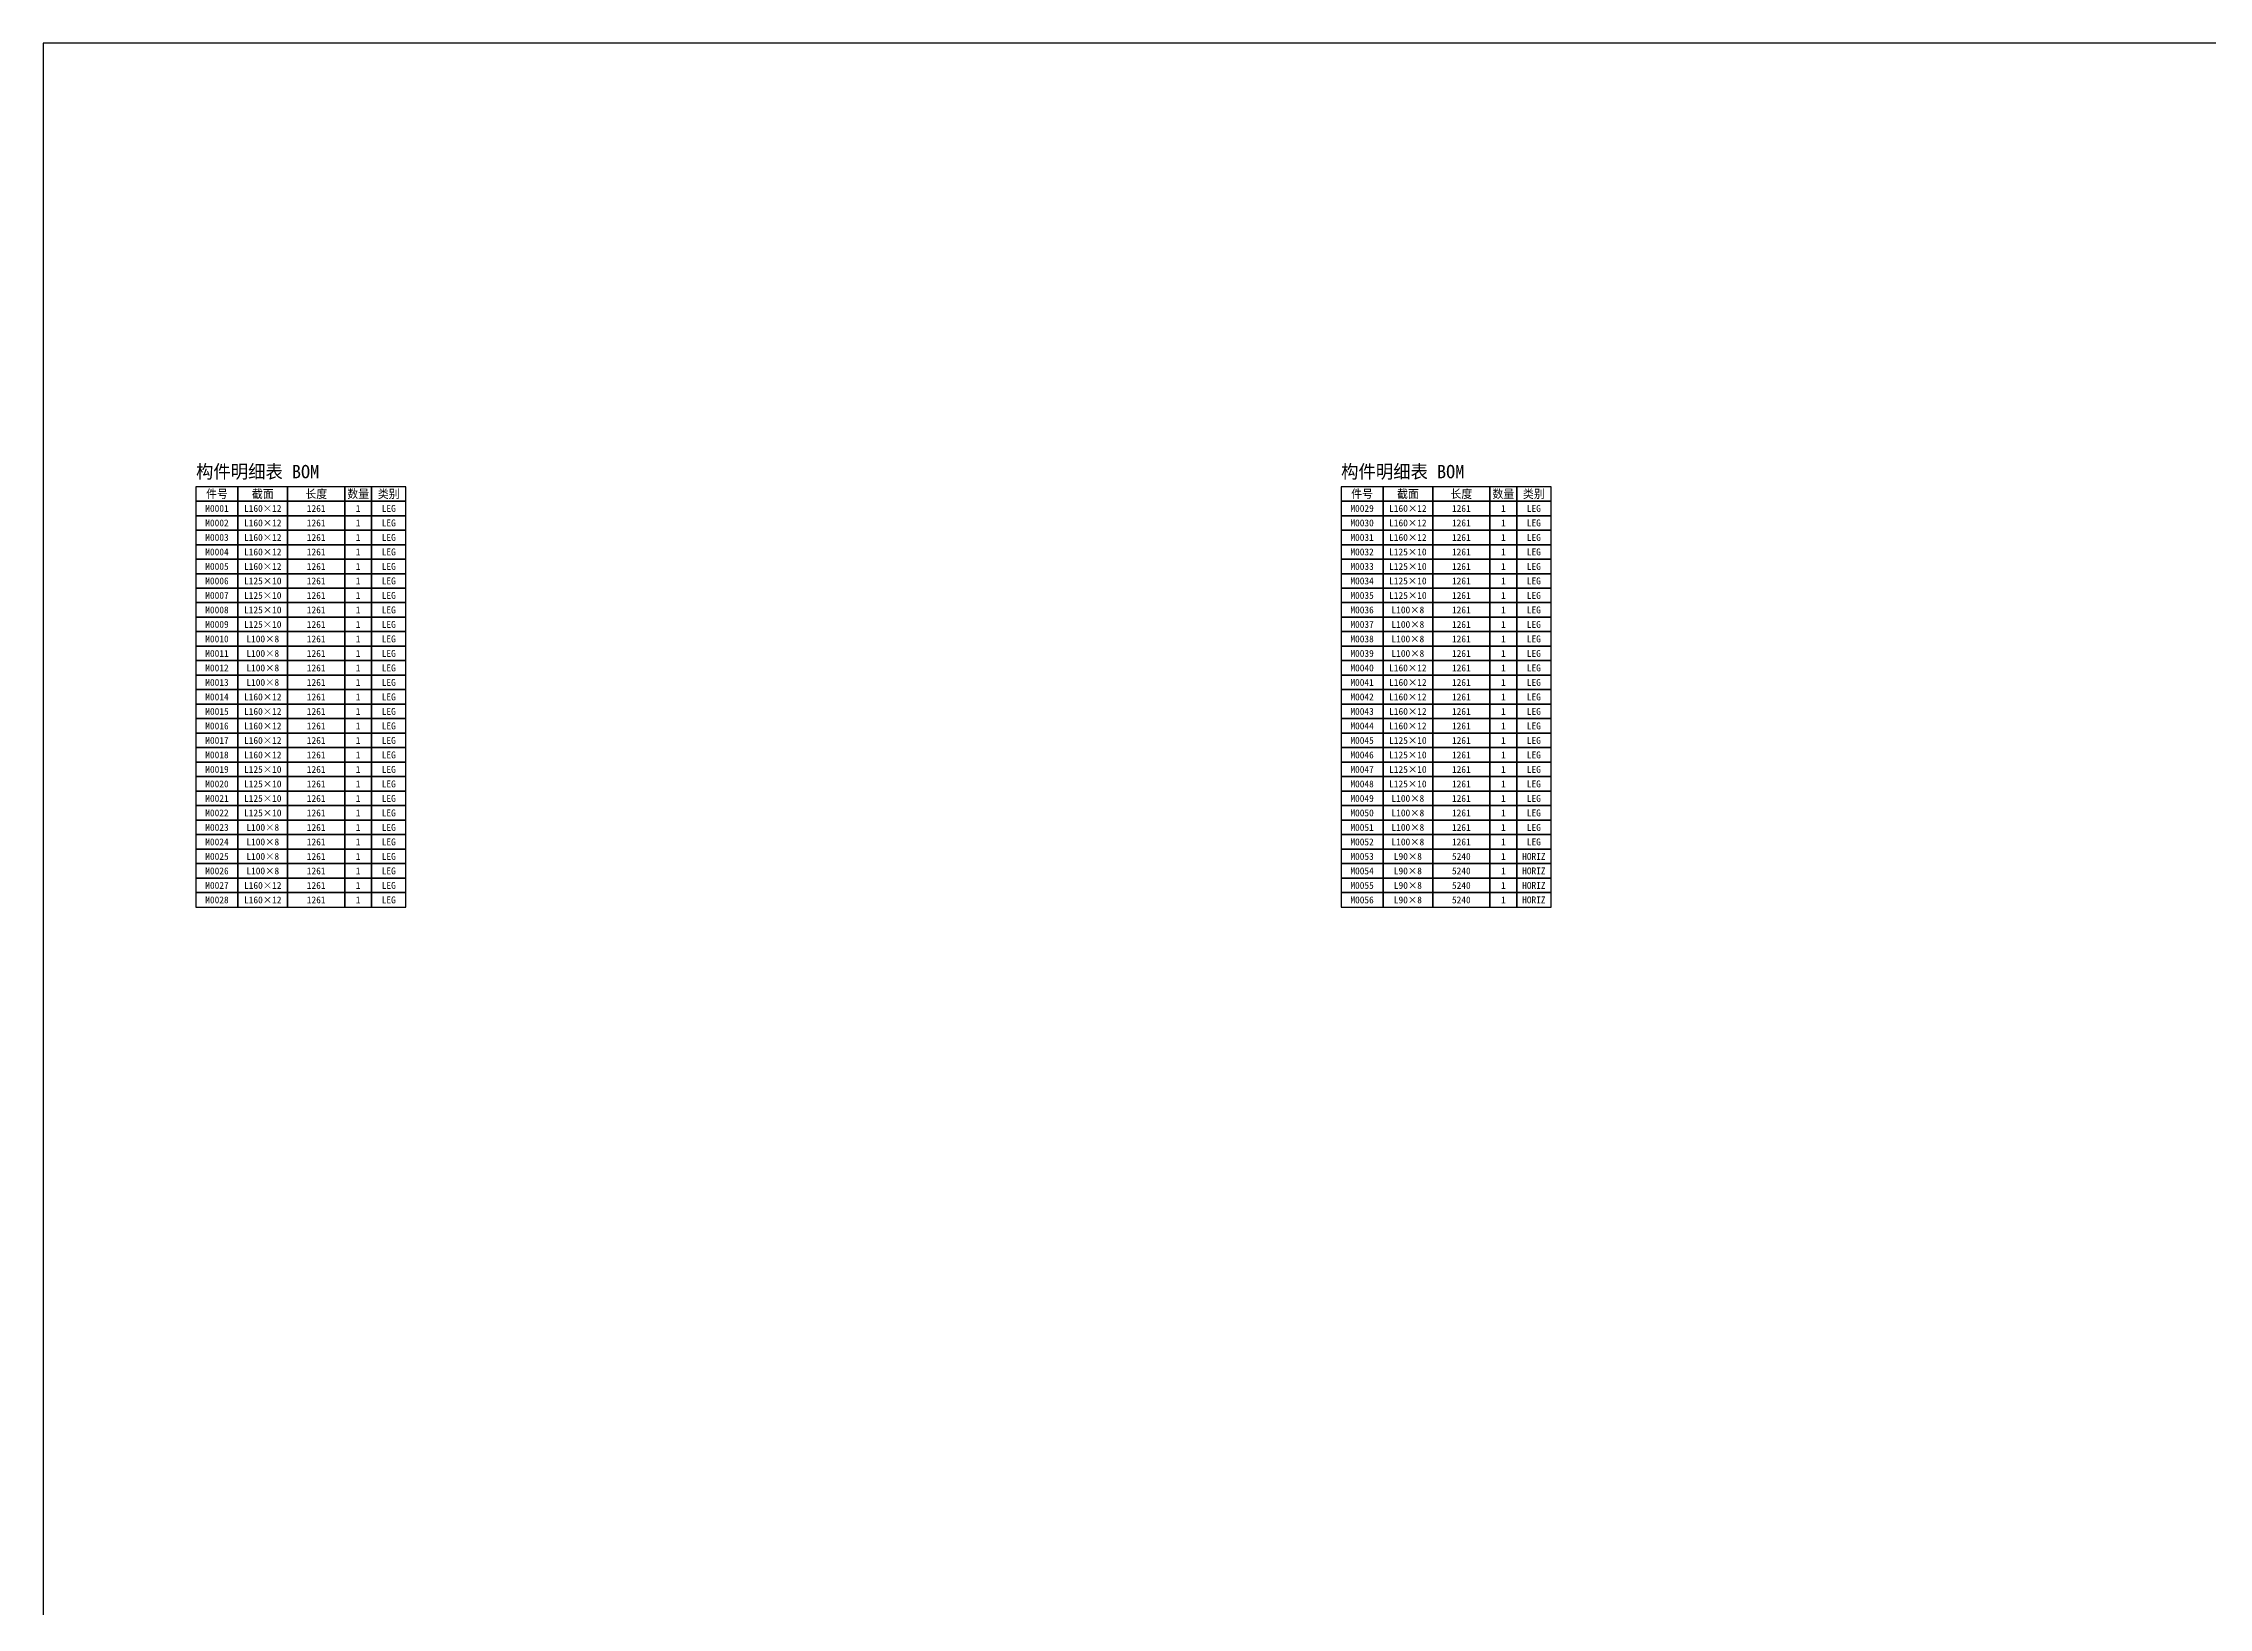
# Model space of a CAD drawing. Header units: millimetres. Extents: x -540 to 118000, y 2000 to 84000.
# Drawn here: x 2000 to 58730, y 43000 to 84000 of the extents above; entities that cross this region are included whole.
import ezdxf
from ezdxf.enums import TextEntityAlignment as Align

# ---------------------------------------------------------------- set-up
doc = ezdxf.new("R2010")
doc.units = ezdxf.units.MM
doc.layers.add('BOM', color=4, linetype='Continuous')
doc.layers.add('FRAME', color=7, linetype='Continuous')

msp = doc.modelspace()

# ---------------------------------------------------------------- linework, layer by layer
at = {"layer": 'BOM'}
for points in [[(6000, 72000), (7100, 72000), (7100, 72380), (6000, 72380)], [(7100, 72000), (8400, 72000), (8400, 72380), (7100, 72380)], [(8400, 72000), (9900, 72000), (9900, 72380), (8400, 72380)], [(9900, 72000), (10600, 72000), (10600, 72380), (9900, 72380)], [(10600, 72000), (11500, 72000), (11500, 72380), (10600, 72380)], [(36000, 72000), (37100, 72000), (37100, 72380), (36000, 72380)], [(37100, 72000), (38400, 72000), (38400, 72380), (37100, 72380)], [(38400, 72000), (39900, 72000), (39900, 72380), (38400, 72380)], [(39900, 72000), (40600, 72000), (40600, 72380), (39900, 72380)], [(40600, 72000), (41500, 72000), (41500, 72380), (40600, 72380)], [(6000, 71620), (7100, 71620), (7100, 72000), (6000, 72000)], [(6000, 71240), (7100, 71240), (7100, 71620), (6000, 71620)], [(7100, 71620), (8400, 71620), (8400, 72000), (7100, 72000)], [(7100, 71240), (8400, 71240), (8400, 71620), (7100, 71620)], [(8400, 71620), (9900, 71620), (9900, 72000), (8400, 72000)], [(8400, 71240), (9900, 71240), (9900, 71620), (8400, 71620)], [(9900, 71620), (10600, 71620), (10600, 72000), (9900, 72000)], [(9900, 71240), (10600, 71240), (10600, 71620), (9900, 71620)], [(10600, 71620), (11500, 71620), (11500, 72000), (10600, 72000)], [(10600, 71240), (11500, 71240), (11500, 71620), (10600, 71620)], [(36000, 71620), (37100, 71620), (37100, 72000), (36000, 72000)], [(36000, 71240), (37100, 71240), (37100, 71620), (36000, 71620)], [(37100, 71620), (38400, 71620), (38400, 72000), (37100, 72000)], [(37100, 71240), (38400, 71240), (38400, 71620), (37100, 71620)], [(38400, 71620), (39900, 71620), (39900, 72000), (38400, 72000)], [(38400, 71240), (39900, 71240), (39900, 71620), (38400, 71620)], [(39900, 71620), (40600, 71620), (40600, 72000), (39900, 72000)], [(39900, 71240), (40600, 71240), (40600, 71620), (39900, 71620)], [(40600, 71620), (41500, 71620), (41500, 72000), (40600, 72000)], [(40600, 71240), (41500, 71240), (41500, 71620), (40600, 71620)], [(6000, 70860), (7100, 70860), (7100, 71240), (6000, 71240)], [(7100, 70860), (8400, 70860), (8400, 71240), (7100, 71240)], [(8400, 70860), (9900, 70860), (9900, 71240), (8400, 71240)], [(9900, 70860), (10600, 70860), (10600, 71240), (9900, 71240)], [(10600, 70860), (11500, 70860), (11500, 71240), (10600, 71240)], [(36000, 70860), (37100, 70860), (37100, 71240), (36000, 71240)], [(37100, 70860), (38400, 70860), (38400, 71240), (37100, 71240)], [(38400, 70860), (39900, 70860), (39900, 71240), (38400, 71240)], [(39900, 70860), (40600, 70860), (40600, 71240), (39900, 71240)], [(40600, 70860), (41500, 70860), (41500, 71240), (40600, 71240)], [(6000, 70480), (7100, 70480), (7100, 70860), (6000, 70860)], [(6000, 70100), (7100, 70100), (7100, 70480), (6000, 70480)], [(7100, 70480), (8400, 70480), (8400, 70860), (7100, 70860)], [(7100, 70100), (8400, 70100), (8400, 70480), (7100, 70480)], [(8400, 70480), (9900, 70480), (9900, 70860), (8400, 70860)], [(8400, 70100), (9900, 70100), (9900, 70480), (8400, 70480)], [(9900, 70480), (10600, 70480), (10600, 70860), (9900, 70860)], [(9900, 70100), (10600, 70100), (10600, 70480), (9900, 70480)], [(10600, 70480), (11500, 70480), (11500, 70860), (10600, 70860)], [(10600, 70100), (11500, 70100), (11500, 70480), (10600, 70480)], [(36000, 70480), (37100, 70480), (37100, 70860), (36000, 70860)], [(36000, 70100), (37100, 70100), (37100, 70480), (36000, 70480)], [(37100, 70480), (38400, 70480), (38400, 70860), (37100, 70860)], [(37100, 70100), (38400, 70100), (38400, 70480), (37100, 70480)], [(38400, 70480), (39900, 70480), (39900, 70860), (38400, 70860)], [(38400, 70100), (39900, 70100), (39900, 70480), (38400, 70480)], [(39900, 70480), (40600, 70480), (40600, 70860), (39900, 70860)], [(39900, 70100), (40600, 70100), (40600, 70480), (39900, 70480)], [(40600, 70480), (41500, 70480), (41500, 70860), (40600, 70860)], [(40600, 70100), (41500, 70100), (41500, 70480), (40600, 70480)], [(6000, 69720), (7100, 69720), (7100, 70100), (6000, 70100)], [(7100, 69720), (8400, 69720), (8400, 70100), (7100, 70100)], [(8400, 69720), (9900, 69720), (9900, 70100), (8400, 70100)], [(9900, 69720), (10600, 69720), (10600, 70100), (9900, 70100)], [(10600, 69720), (11500, 69720), (11500, 70100), (10600, 70100)], [(36000, 69720), (37100, 69720), (37100, 70100), (36000, 70100)], [(37100, 69720), (38400, 69720), (38400, 70100), (37100, 70100)], [(38400, 69720), (39900, 69720), (39900, 70100), (38400, 70100)], [(39900, 69720), (40600, 69720), (40600, 70100), (39900, 70100)], [(40600, 69720), (41500, 69720), (41500, 70100), (40600, 70100)], [(6000, 69340), (7100, 69340), (7100, 69720), (6000, 69720)], [(6000, 68960), (7100, 68960), (7100, 69340), (6000, 69340)], [(7100, 69340), (8400, 69340), (8400, 69720), (7100, 69720)], [(7100, 68960), (8400, 68960), (8400, 69340), (7100, 69340)], [(8400, 69340), (9900, 69340), (9900, 69720), (8400, 69720)], [(8400, 68960), (9900, 68960), (9900, 69340), (8400, 69340)], [(9900, 69340), (10600, 69340), (10600, 69720), (9900, 69720)], [(9900, 68960), (10600, 68960), (10600, 69340), (9900, 69340)], [(10600, 69340), (11500, 69340), (11500, 69720), (10600, 69720)], [(10600, 68960), (11500, 68960), (11500, 69340), (10600, 69340)], [(36000, 69340), (37100, 69340), (37100, 69720), (36000, 69720)], [(36000, 68960), (37100, 68960), (37100, 69340), (36000, 69340)], [(37100, 69340), (38400, 69340), (38400, 69720), (37100, 69720)], [(37100, 68960), (38400, 68960), (38400, 69340), (37100, 69340)], [(38400, 69340), (39900, 69340), (39900, 69720), (38400, 69720)], [(38400, 68960), (39900, 68960), (39900, 69340), (38400, 69340)], [(39900, 69340), (40600, 69340), (40600, 69720), (39900, 69720)], [(39900, 68960), (40600, 68960), (40600, 69340), (39900, 69340)], [(40600, 69340), (41500, 69340), (41500, 69720), (40600, 69720)], [(40600, 68960), (41500, 68960), (41500, 69340), (40600, 69340)], [(6000, 68580), (7100, 68580), (7100, 68960), (6000, 68960)], [(7100, 68580), (8400, 68580), (8400, 68960), (7100, 68960)], [(8400, 68580), (9900, 68580), (9900, 68960), (8400, 68960)], [(9900, 68580), (10600, 68580), (10600, 68960), (9900, 68960)], [(10600, 68580), (11500, 68580), (11500, 68960), (10600, 68960)], [(36000, 68580), (37100, 68580), (37100, 68960), (36000, 68960)], [(37100, 68580), (38400, 68580), (38400, 68960), (37100, 68960)], [(38400, 68580), (39900, 68580), (39900, 68960), (38400, 68960)], [(39900, 68580), (40600, 68580), (40600, 68960), (39900, 68960)], [(40600, 68580), (41500, 68580), (41500, 68960), (40600, 68960)], [(6000, 68200), (7100, 68200), (7100, 68580), (6000, 68580)], [(6000, 67820), (7100, 67820), (7100, 68200), (6000, 68200)], [(7100, 68200), (8400, 68200), (8400, 68580), (7100, 68580)], [(7100, 67820), (8400, 67820), (8400, 68200), (7100, 68200)], [(8400, 68200), (9900, 68200), (9900, 68580), (8400, 68580)], [(8400, 67820), (9900, 67820), (9900, 68200), (8400, 68200)], [(9900, 68200), (10600, 68200), (10600, 68580), (9900, 68580)], [(9900, 67820), (10600, 67820), (10600, 68200), (9900, 68200)], [(10600, 68200), (11500, 68200), (11500, 68580), (10600, 68580)], [(10600, 67820), (11500, 67820), (11500, 68200), (10600, 68200)], [(36000, 68200), (37100, 68200), (37100, 68580), (36000, 68580)], [(36000, 67820), (37100, 67820), (37100, 68200), (36000, 68200)], [(37100, 68200), (38400, 68200), (38400, 68580), (37100, 68580)], [(37100, 67820), (38400, 67820), (38400, 68200), (37100, 68200)], [(38400, 68200), (39900, 68200), (39900, 68580), (38400, 68580)], [(38400, 67820), (39900, 67820), (39900, 68200), (38400, 68200)], [(39900, 68200), (40600, 68200), (40600, 68580), (39900, 68580)], [(39900, 67820), (40600, 67820), (40600, 68200), (39900, 68200)], [(40600, 68200), (41500, 68200), (41500, 68580), (40600, 68580)], [(40600, 67820), (41500, 67820), (41500, 68200), (40600, 68200)], [(6000, 67440), (7100, 67440), (7100, 67820), (6000, 67820)], [(7100, 67440), (8400, 67440), (8400, 67820), (7100, 67820)], [(8400, 67440), (9900, 67440), (9900, 67820), (8400, 67820)], [(9900, 67440), (10600, 67440), (10600, 67820), (9900, 67820)], [(10600, 67440), (11500, 67440), (11500, 67820), (10600, 67820)], [(36000, 67440), (37100, 67440), (37100, 67820), (36000, 67820)], [(37100, 67440), (38400, 67440), (38400, 67820), (37100, 67820)], [(38400, 67440), (39900, 67440), (39900, 67820), (38400, 67820)], [(39900, 67440), (40600, 67440), (40600, 67820), (39900, 67820)], [(40600, 67440), (41500, 67440), (41500, 67820), (40600, 67820)], [(6000, 67060), (7100, 67060), (7100, 67440), (6000, 67440)], [(6000, 66680), (7100, 66680), (7100, 67060), (6000, 67060)], [(7100, 67060), (8400, 67060), (8400, 67440), (7100, 67440)], [(7100, 66680), (8400, 66680), (8400, 67060), (7100, 67060)], [(8400, 67060), (9900, 67060), (9900, 67440), (8400, 67440)], [(8400, 66680), (9900, 66680), (9900, 67060), (8400, 67060)], [(9900, 67060), (10600, 67060), (10600, 67440), (9900, 67440)], [(9900, 66680), (10600, 66680), (10600, 67060), (9900, 67060)], [(10600, 67060), (11500, 67060), (11500, 67440), (10600, 67440)], [(10600, 66680), (11500, 66680), (11500, 67060), (10600, 67060)], [(36000, 67060), (37100, 67060), (37100, 67440), (36000, 67440)], [(36000, 66680), (37100, 66680), (37100, 67060), (36000, 67060)], [(37100, 67060), (38400, 67060), (38400, 67440), (37100, 67440)], [(37100, 66680), (38400, 66680), (38400, 67060), (37100, 67060)], [(38400, 67060), (39900, 67060), (39900, 67440), (38400, 67440)], [(38400, 66680), (39900, 66680), (39900, 67060), (38400, 67060)], [(39900, 67060), (40600, 67060), (40600, 67440), (39900, 67440)], [(39900, 66680), (40600, 66680), (40600, 67060), (39900, 67060)], [(40600, 67060), (41500, 67060), (41500, 67440), (40600, 67440)], [(40600, 66680), (41500, 66680), (41500, 67060), (40600, 67060)], [(6000, 66300), (7100, 66300), (7100, 66680), (6000, 66680)], [(7100, 66300), (8400, 66300), (8400, 66680), (7100, 66680)], [(8400, 66300), (9900, 66300), (9900, 66680), (8400, 66680)], [(9900, 66300), (10600, 66300), (10600, 66680), (9900, 66680)], [(10600, 66300), (11500, 66300), (11500, 66680), (10600, 66680)], [(36000, 66300), (37100, 66300), (37100, 66680), (36000, 66680)], [(37100, 66300), (38400, 66300), (38400, 66680), (37100, 66680)], [(38400, 66300), (39900, 66300), (39900, 66680), (38400, 66680)], [(39900, 66300), (40600, 66300), (40600, 66680), (39900, 66680)], [(40600, 66300), (41500, 66300), (41500, 66680), (40600, 66680)], [(6000, 65920), (7100, 65920), (7100, 66300), (6000, 66300)], [(6000, 65540), (7100, 65540), (7100, 65920), (6000, 65920)], [(7100, 65920), (8400, 65920), (8400, 66300), (7100, 66300)], [(7100, 65540), (8400, 65540), (8400, 65920), (7100, 65920)], [(8400, 65920), (9900, 65920), (9900, 66300), (8400, 66300)], [(8400, 65540), (9900, 65540), (9900, 65920), (8400, 65920)], [(9900, 65920), (10600, 65920), (10600, 66300), (9900, 66300)], [(9900, 65540), (10600, 65540), (10600, 65920), (9900, 65920)], [(10600, 65920), (11500, 65920), (11500, 66300), (10600, 66300)], [(10600, 65540), (11500, 65540), (11500, 65920), (10600, 65920)], [(36000, 65920), (37100, 65920), (37100, 66300), (36000, 66300)], [(36000, 65540), (37100, 65540), (37100, 65920), (36000, 65920)], [(37100, 65920), (38400, 65920), (38400, 66300), (37100, 66300)], [(37100, 65540), (38400, 65540), (38400, 65920), (37100, 65920)], [(38400, 65920), (39900, 65920), (39900, 66300), (38400, 66300)], [(38400, 65540), (39900, 65540), (39900, 65920), (38400, 65920)], [(39900, 65920), (40600, 65920), (40600, 66300), (39900, 66300)], [(39900, 65540), (40600, 65540), (40600, 65920), (39900, 65920)], [(40600, 65920), (41500, 65920), (41500, 66300), (40600, 66300)], [(40600, 65540), (41500, 65540), (41500, 65920), (40600, 65920)], [(6000, 65160), (7100, 65160), (7100, 65540), (6000, 65540)], [(7100, 65160), (8400, 65160), (8400, 65540), (7100, 65540)], [(8400, 65160), (9900, 65160), (9900, 65540), (8400, 65540)], [(9900, 65160), (10600, 65160), (10600, 65540), (9900, 65540)], [(10600, 65160), (11500, 65160), (11500, 65540), (10600, 65540)], [(36000, 65160), (37100, 65160), (37100, 65540), (36000, 65540)], [(37100, 65160), (38400, 65160), (38400, 65540), (37100, 65540)], [(38400, 65160), (39900, 65160), (39900, 65540), (38400, 65540)], [(39900, 65160), (40600, 65160), (40600, 65540), (39900, 65540)], [(40600, 65160), (41500, 65160), (41500, 65540), (40600, 65540)], [(6000, 64780), (7100, 64780), (7100, 65160), (6000, 65160)], [(6000, 64400), (7100, 64400), (7100, 64780), (6000, 64780)], [(7100, 64780), (8400, 64780), (8400, 65160), (7100, 65160)], [(7100, 64400), (8400, 64400), (8400, 64780), (7100, 64780)], [(8400, 64780), (9900, 64780), (9900, 65160), (8400, 65160)], [(8400, 64400), (9900, 64400), (9900, 64780), (8400, 64780)], [(9900, 64780), (10600, 64780), (10600, 65160), (9900, 65160)], [(9900, 64400), (10600, 64400), (10600, 64780), (9900, 64780)], [(10600, 64780), (11500, 64780), (11500, 65160), (10600, 65160)], [(10600, 64400), (11500, 64400), (11500, 64780), (10600, 64780)], [(36000, 64780), (37100, 64780), (37100, 65160), (36000, 65160)], [(36000, 64400), (37100, 64400), (37100, 64780), (36000, 64780)], [(37100, 64780), (38400, 64780), (38400, 65160), (37100, 65160)], [(37100, 64400), (38400, 64400), (38400, 64780), (37100, 64780)], [(38400, 64780), (39900, 64780), (39900, 65160), (38400, 65160)], [(38400, 64400), (39900, 64400), (39900, 64780), (38400, 64780)], [(39900, 64780), (40600, 64780), (40600, 65160), (39900, 65160)], [(39900, 64400), (40600, 64400), (40600, 64780), (39900, 64780)], [(40600, 64780), (41500, 64780), (41500, 65160), (40600, 65160)], [(40600, 64400), (41500, 64400), (41500, 64780), (40600, 64780)], [(6000, 64020), (7100, 64020), (7100, 64400), (6000, 64400)], [(7100, 64020), (8400, 64020), (8400, 64400), (7100, 64400)], [(8400, 64020), (9900, 64020), (9900, 64400), (8400, 64400)], [(9900, 64020), (10600, 64020), (10600, 64400), (9900, 64400)], [(10600, 64020), (11500, 64020), (11500, 64400), (10600, 64400)], [(36000, 64020), (37100, 64020), (37100, 64400), (36000, 64400)], [(37100, 64020), (38400, 64020), (38400, 64400), (37100, 64400)], [(38400, 64020), (39900, 64020), (39900, 64400), (38400, 64400)], [(39900, 64020), (40600, 64020), (40600, 64400), (39900, 64400)], [(40600, 64020), (41500, 64020), (41500, 64400), (40600, 64400)], [(6000, 63640), (7100, 63640), (7100, 64020), (6000, 64020)], [(6000, 63260), (7100, 63260), (7100, 63640), (6000, 63640)], [(7100, 63640), (8400, 63640), (8400, 64020), (7100, 64020)], [(7100, 63260), (8400, 63260), (8400, 63640), (7100, 63640)], [(8400, 63640), (9900, 63640), (9900, 64020), (8400, 64020)], [(8400, 63260), (9900, 63260), (9900, 63640), (8400, 63640)], [(9900, 63640), (10600, 63640), (10600, 64020), (9900, 64020)], [(9900, 63260), (10600, 63260), (10600, 63640), (9900, 63640)], [(10600, 63640), (11500, 63640), (11500, 64020), (10600, 64020)], [(10600, 63260), (11500, 63260), (11500, 63640), (10600, 63640)], [(36000, 63640), (37100, 63640), (37100, 64020), (36000, 64020)], [(36000, 63260), (37100, 63260), (37100, 63640), (36000, 63640)], [(37100, 63640), (38400, 63640), (38400, 64020), (37100, 64020)], [(37100, 63260), (38400, 63260), (38400, 63640), (37100, 63640)], [(38400, 63640), (39900, 63640), (39900, 64020), (38400, 64020)], [(38400, 63260), (39900, 63260), (39900, 63640), (38400, 63640)], [(39900, 63640), (40600, 63640), (40600, 64020), (39900, 64020)], [(39900, 63260), (40600, 63260), (40600, 63640), (39900, 63640)], [(40600, 63640), (41500, 63640), (41500, 64020), (40600, 64020)], [(40600, 63260), (41500, 63260), (41500, 63640), (40600, 63640)], [(6000, 62880), (7100, 62880), (7100, 63260), (6000, 63260)], [(7100, 62880), (8400, 62880), (8400, 63260), (7100, 63260)], [(8400, 62880), (9900, 62880), (9900, 63260), (8400, 63260)], [(9900, 62880), (10600, 62880), (10600, 63260), (9900, 63260)], [(10600, 62880), (11500, 62880), (11500, 63260), (10600, 63260)], [(36000, 62880), (37100, 62880), (37100, 63260), (36000, 63260)], [(37100, 62880), (38400, 62880), (38400, 63260), (37100, 63260)], [(38400, 62880), (39900, 62880), (39900, 63260), (38400, 63260)], [(39900, 62880), (40600, 62880), (40600, 63260), (39900, 63260)], [(40600, 62880), (41500, 62880), (41500, 63260), (40600, 63260)], [(6000, 62500), (7100, 62500), (7100, 62880), (6000, 62880)], [(6000, 62120), (7100, 62120), (7100, 62500), (6000, 62500)], [(7100, 62500), (8400, 62500), (8400, 62880), (7100, 62880)], [(7100, 62120), (8400, 62120), (8400, 62500), (7100, 62500)], [(8400, 62500), (9900, 62500), (9900, 62880), (8400, 62880)], [(8400, 62120), (9900, 62120), (9900, 62500), (8400, 62500)], [(9900, 62500), (10600, 62500), (10600, 62880), (9900, 62880)], [(9900, 62120), (10600, 62120), (10600, 62500), (9900, 62500)], [(10600, 62500), (11500, 62500), (11500, 62880), (10600, 62880)], [(10600, 62120), (11500, 62120), (11500, 62500), (10600, 62500)], [(36000, 62500), (37100, 62500), (37100, 62880), (36000, 62880)], [(36000, 62120), (37100, 62120), (37100, 62500), (36000, 62500)], [(37100, 62500), (38400, 62500), (38400, 62880), (37100, 62880)], [(37100, 62120), (38400, 62120), (38400, 62500), (37100, 62500)], [(38400, 62500), (39900, 62500), (39900, 62880), (38400, 62880)], [(38400, 62120), (39900, 62120), (39900, 62500), (38400, 62500)], [(39900, 62500), (40600, 62500), (40600, 62880), (39900, 62880)], [(39900, 62120), (40600, 62120), (40600, 62500), (39900, 62500)], [(40600, 62500), (41500, 62500), (41500, 62880), (40600, 62880)], [(40600, 62120), (41500, 62120), (41500, 62500), (40600, 62500)], [(6000, 61740), (7100, 61740), (7100, 62120), (6000, 62120)], [(7100, 61740), (8400, 61740), (8400, 62120), (7100, 62120)], [(8400, 61740), (9900, 61740), (9900, 62120), (8400, 62120)], [(9900, 61740), (10600, 61740), (10600, 62120), (9900, 62120)], [(10600, 61740), (11500, 61740), (11500, 62120), (10600, 62120)], [(36000, 61740), (37100, 61740), (37100, 62120), (36000, 62120)], [(37100, 61740), (38400, 61740), (38400, 62120), (37100, 62120)], [(38400, 61740), (39900, 61740), (39900, 62120), (38400, 62120)], [(39900, 61740), (40600, 61740), (40600, 62120), (39900, 62120)], [(40600, 61740), (41500, 61740), (41500, 62120), (40600, 62120)], [(6000, 61360), (7100, 61360), (7100, 61740), (6000, 61740)], [(7100, 61360), (8400, 61360), (8400, 61740), (7100, 61740)], [(8400, 61360), (9900, 61360), (9900, 61740), (8400, 61740)], [(9900, 61360), (10600, 61360), (10600, 61740), (9900, 61740)], [(10600, 61360), (11500, 61360), (11500, 61740), (10600, 61740)], [(36000, 61360), (37100, 61360), (37100, 61740), (36000, 61740)], [(37100, 61360), (38400, 61360), (38400, 61740), (37100, 61740)], [(38400, 61360), (39900, 61360), (39900, 61740), (38400, 61740)], [(39900, 61360), (40600, 61360), (40600, 61740), (39900, 61740)], [(40600, 61360), (41500, 61360), (41500, 61740), (40600, 61740)]]:
    msp.add_lwpolyline(points, close=True, dxfattribs=at)
at = {"layer": 'FRAME'}
msp.add_lwpolyline([(2000, 2000), (118000, 2000), (118000, 84000), (2000, 84000)], close=True, dxfattribs=at)

# ---------------------------------------------------------------- texts
at = {"layer": 'BOM'}
for p in [(6000, 72600), (36000, 72600)]:
    msp.add_text('构件明细表 BOM', height=350, dxfattribs=at).set_placement(p)
for s, height, p in [('件号', 220, (6550, 72190)), ('截面', 220, (7750, 72190)), ('长度', 220, (9150, 72190)), ('数量', 220, (10250, 72190)), ('类别', 220, (11050, 72190)), ('件号', 220, (36550, 72190)), ('截面', 220, (37750, 72190)), ('长度', 220, (39150, 72190)), ('数量', 220, (40250, 72190)), ('类别', 220, (41050, 72190)), ('M0001', 180, (6550, 71810)), ('M0002', 180, (6550, 71430)), ('L160×12', 180, (7750, 71810)), ('L160×12', 180, (7750, 71430)), ('1261', 180, (9150, 71810)), ('1261', 180, (9150, 71430)), ('1', 180, (10250, 71810)), ('1', 180, (10250, 71430)), ('LEG', 180, (11050, 71810)), ('LEG', 180, (11050, 71430)), ('M0029', 180, (36550, 71810)), ('M0030', 180, (36550, 71430)), ('L160×12', 180, (37750, 71810)), ('L160×12', 180, (37750, 71430)), ('1261', 180, (39150, 71810)), ('1261', 180, (39150, 71430)), ('1', 180, (40250, 71810)), ('1', 180, (40250, 71430)), ('LEG', 180, (41050, 71810)), ('LEG', 180, (41050, 71430)), ('M0003', 180, (6550, 71050)), ('L160×12', 180, (7750, 71050)), ('1261', 180, (9150, 71050)), ('1', 180, (10250, 71050)), ('LEG', 180, (11050, 71050)), ('M0031', 180, (36550, 71050)), ('L160×12', 180, (37750, 71050)), ('1261', 180, (39150, 71050)), ('1', 180, (40250, 71050)), ('LEG', 180, (41050, 71050)), ('M0004', 180, (6550, 70670)), ('M0005', 180, (6550, 70290)), ('L160×12', 180, (7750, 70670)), ('L160×12', 180, (7750, 70290)), ('1261', 180, (9150, 70670)), ('1261', 180, (9150, 70290)), ('1', 180, (10250, 70670)), ('1', 180, (10250, 70290)), ('LEG', 180, (11050, 70670)), ('LEG', 180, (11050, 70290)), ('M0032', 180, (36550, 70670)), ('M0033', 180, (36550, 70290)), ('L125×10', 180, (37750, 70670)), ('L125×10', 180, (37750, 70290)), ('1261', 180, (39150, 70670)), ('1261', 180, (39150, 70290)), ('1', 180, (40250, 70670)), ('1', 180, (40250, 70290)), ('LEG', 180, (41050, 70670)), ('LEG', 180, (41050, 70290)), ('M0006', 180, (6550, 69910)), ('L125×10', 180, (7750, 69910)), ('1261', 180, (9150, 69910)), ('1', 180, (10250, 69910)), ('LEG', 180, (11050, 69910)), ('M0034', 180, (36550, 69910)), ('L125×10', 180, (37750, 69910)), ('1261', 180, (39150, 69910)), ('1', 180, (40250, 69910)), ('LEG', 180, (41050, 69910)), ('M0007', 180, (6550, 69530)), ('M0008', 180, (6550, 69150)), ('L125×10', 180, (7750, 69530)), ('L125×10', 180, (7750, 69150)), ('1261', 180, (9150, 69530)), ('1261', 180, (9150, 69150)), ('1', 180, (10250, 69530)), ('1', 180, (10250, 69150)), ('LEG', 180, (11050, 69530)), ('LEG', 180, (11050, 69150)), ('M0035', 180, (36550, 69530)), ('M0036', 180, (36550, 69150)), ('L125×10', 180, (37750, 69530)), ('L100×8', 180, (37750, 69150)), ('1261', 180, (39150, 69530)), ('1261', 180, (39150, 69150)), ('1', 180, (40250, 69530)), ('1', 180, (40250, 69150)), ('LEG', 180, (41050, 69530)), ('LEG', 180, (41050, 69150)), ('M0009', 180, (6550, 68770)), ('L125×10', 180, (7750, 68770)), ('1261', 180, (9150, 68770)), ('1', 180, (10250, 68770)), ('LEG', 180, (11050, 68770)), ('M0037', 180, (36550, 68770)), ('L100×8', 180, (37750, 68770)), ('1261', 180, (39150, 68770)), ('1', 180, (40250, 68770)), ('LEG', 180, (41050, 68770)), ('M0010', 180, (6550, 68390)), ('M0011', 180, (6550, 68010)), ('L100×8', 180, (7750, 68390)), ('L100×8', 180, (7750, 68010)), ('1261', 180, (9150, 68390)), ('1261', 180, (9150, 68010)), ('1', 180, (10250, 68390)), ('1', 180, (10250, 68010)), ('LEG', 180, (11050, 68390)), ('LEG', 180, (11050, 68010)), ('M0038', 180, (36550, 68390)), ('M0039', 180, (36550, 68010)), ('L100×8', 180, (37750, 68390)), ('L100×8', 180, (37750, 68010)), ('1261', 180, (39150, 68390)), ('1261', 180, (39150, 68010)), ('1', 180, (40250, 68390)), ('1', 180, (40250, 68010)), ('LEG', 180, (41050, 68390)), ('LEG', 180, (41050, 68010)), ('M0012', 180, (6550, 67630)), ('L100×8', 180, (7750, 67630)), ('1261', 180, (9150, 67630)), ('1', 180, (10250, 67630)), ('LEG', 180, (11050, 67630)), ('M0040', 180, (36550, 67630)), ('L160×12', 180, (37750, 67630)), ('1261', 180, (39150, 67630)), ('1', 180, (40250, 67630)), ('LEG', 180, (41050, 67630)), ('M0013', 180, (6550, 67250)), ('M0014', 180, (6550, 66870)), ('L160×12', 180, (7750, 66870)), ('L100×8', 180, (7750, 67250)), ('1261', 180, (9150, 67250)), ('1261', 180, (9150, 66870)), ('1', 180, (10250, 67250)), ('1', 180, (10250, 66870)), ('LEG', 180, (11050, 67250)), ('LEG', 180, (11050, 66870)), ('M0041', 180, (36550, 67250)), ('M0042', 180, (36550, 66870)), ('L160×12', 180, (37750, 67250)), ('L160×12', 180, (37750, 66870)), ('1261', 180, (39150, 67250)), ('1261', 180, (39150, 66870)), ('1', 180, (40250, 67250)), ('1', 180, (40250, 66870)), ('LEG', 180, (41050, 67250)), ('LEG', 180, (41050, 66870)), ('M0015', 180, (6550, 66490)), ('L160×12', 180, (7750, 66490)), ('1261', 180, (9150, 66490)), ('1', 180, (10250, 66490)), ('LEG', 180, (11050, 66490)), ('M0043', 180, (36550, 66490)), ('L160×12', 180, (37750, 66490)), ('1261', 180, (39150, 66490)), ('1', 180, (40250, 66490)), ('LEG', 180, (41050, 66490)), ('M0016', 180, (6550, 66110)), ('M0017', 180, (6550, 65730)), ('L160×12', 180, (7750, 66110)), ('L160×12', 180, (7750, 65730)), ('1261', 180, (9150, 66110)), ('1261', 180, (9150, 65730)), ('1', 180, (10250, 66110)), ('1', 180, (10250, 65730)), ('LEG', 180, (11050, 66110)), ('LEG', 180, (11050, 65730)), ('M0044', 180, (36550, 66110)), ('M0045', 180, (36550, 65730)), ('L160×12', 180, (37750, 66110)), ('L125×10', 180, (37750, 65730)), ('1261', 180, (39150, 66110)), ('1261', 180, (39150, 65730)), ('1', 180, (40250, 66110)), ('1', 180, (40250, 65730)), ('LEG', 180, (41050, 66110)), ('LEG', 180, (41050, 65730)), ('M0018', 180, (6550, 65350)), ('L160×12', 180, (7750, 65350)), ('1261', 180, (9150, 65350)), ('1', 180, (10250, 65350)), ('LEG', 180, (11050, 65350)), ('M0046', 180, (36550, 65350)), ('L125×10', 180, (37750, 65350)), ('1261', 180, (39150, 65350)), ('1', 180, (40250, 65350)), ('LEG', 180, (41050, 65350)), ('M0019', 180, (6550, 64970)), ('M0020', 180, (6550, 64590)), ('L125×10', 180, (7750, 64970)), ('L125×10', 180, (7750, 64590)), ('1261', 180, (9150, 64970)), ('1261', 180, (9150, 64590)), ('1', 180, (10250, 64970)), ('1', 180, (10250, 64590)), ('LEG', 180, (11050, 64970)), ('LEG', 180, (11050, 64590)), ('M0047', 180, (36550, 64970)), ('M0048', 180, (36550, 64590)), ('L125×10', 180, (37750, 64970)), ('L125×10', 180, (37750, 64590)), ('1261', 180, (39150, 64970)), ('1261', 180, (39150, 64590)), ('1', 180, (40250, 64970)), ('1', 180, (40250, 64590)), ('LEG', 180, (41050, 64970)), ('LEG', 180, (41050, 64590)), ('M0021', 180, (6550, 64210)), ('L125×10', 180, (7750, 64210)), ('1261', 180, (9150, 64210)), ('1', 180, (10250, 64210)), ('LEG', 180, (11050, 64210)), ('M0049', 180, (36550, 64210)), ('L100×8', 180, (37750, 64210)), ('1261', 180, (39150, 64210)), ('1', 180, (40250, 64210)), ('LEG', 180, (41050, 64210)), ('M0022', 180, (6550, 63830)), ('M0023', 180, (6550, 63450)), ('L125×10', 180, (7750, 63830)), ('L100×8', 180, (7750, 63450)), ('1261', 180, (9150, 63830)), ('1261', 180, (9150, 63450)), ('1', 180, (10250, 63830)), ('LEG', 180, (11050, 63830)), ('LEG', 180, (11050, 63450)), ('M0050', 180, (36550, 63830)), ('M0051', 180, (36550, 63450)), ('L100×8', 180, (37750, 63830)), ('L100×8', 180, (37750, 63450)), ('1261', 180, (39150, 63830)), ('1261', 180, (39150, 63450)), ('1', 180, (40250, 63830)), ('LEG', 180, (41050, 63830)), ('LEG', 180, (41050, 63450)), ('M0024', 180, (6550, 63070)), ('L100×8', 180, (7750, 63070)), ('1261', 180, (9150, 63070)), ('1', 180, (10250, 63450)), ('1', 180, (10250, 63070)), ('LEG', 180, (11050, 63070)), ('M0052', 180, (36550, 63070)), ('L100×8', 180, (37750, 63070)), ('1261', 180, (39150, 63070)), ('1', 180, (40250, 63450)), ('1', 180, (40250, 63070)), ('LEG', 180, (41050, 63070)), ('M0025', 180, (6550, 62690)), ('L100×8', 180, (7750, 62690)), ('1261', 180, (9150, 62690)), ('1', 180, (10250, 62690)), ('LEG', 180, (11050, 62690)), ('M0053', 180, (36550, 62690)), ('L90×8', 180, (37750, 62690)), ('5240', 180, (39150, 62690)), ('1', 180, (40250, 62690)), ('HORIZ', 180, (41050, 62690)), ('M0026', 180, (6550, 62310)), ('M0027', 180, (6550, 61930)), ('L160×12', 180, (7750, 61930)), ('L100×8', 180, (7750, 62310)), ('1261', 180, (9150, 62310)), ('1261', 180, (9150, 61930)), ('1', 180, (10250, 62310)), ('1', 180, (10250, 61930)), ('LEG', 180, (11050, 62310)), ('LEG', 180, (11050, 61930)), ('M0054', 180, (36550, 62310)), ('M0055', 180, (36550, 61930)), ('L90×8', 180, (37750, 62310)), ('L90×8', 180, (37750, 61930)), ('5240', 180, (39150, 62310)), ('5240', 180, (39150, 61930)), ('1', 180, (40250, 62310)), ('1', 180, (40250, 61930)), ('HORIZ', 180, (41050, 62310)), ('HORIZ', 180, (41050, 61930)), ('M0028', 180, (6550, 61550)), ('L160×12', 180, (7750, 61550)), ('1261', 180, (9150, 61550)), ('1', 180, (10250, 61550)), ('LEG', 180, (11050, 61550)), ('M0056', 180, (36550, 61550)), ('L90×8', 180, (37750, 61550)), ('5240', 180, (39150, 61550)), ('1', 180, (40250, 61550)), ('HORIZ', 180, (41050, 61550))]:
    msp.add_text(s, height=height, dxfattribs=at).set_placement(p, align=Align.MIDDLE_CENTER)

doc.saveas('drawing.dxf')
